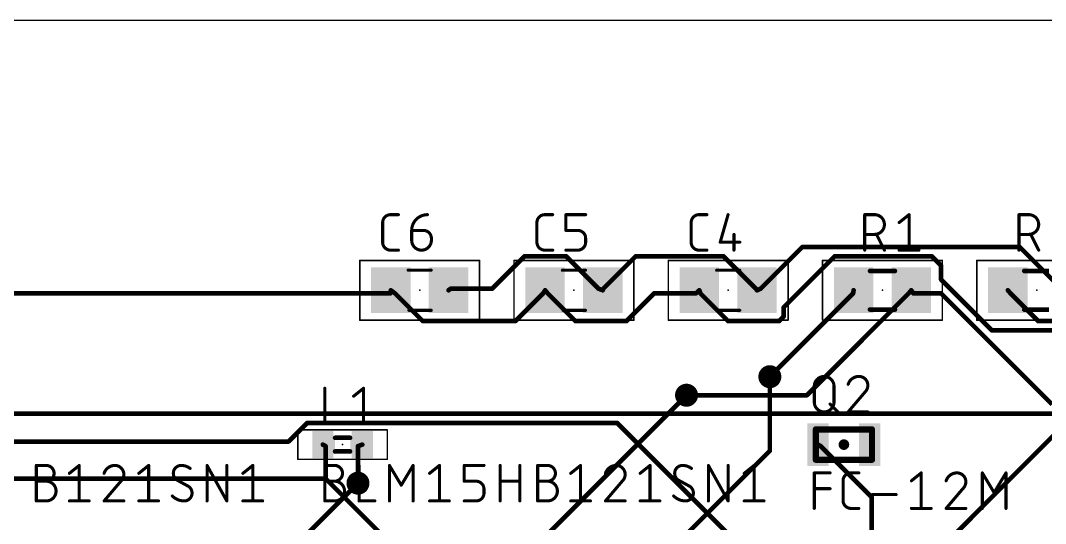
# Model space of a CAD drawing. Extents: x 0 to 100, y 0 to 80.
# Drawn here: x 33.84 to 67.6, y 63.44 to 80 of the extents above; entities that cross this region are included whole.
import ezdxf

# ---------------------------------------------------------------- set-up
doc = ezdxf.new("R2010")
doc.units = 0
for name, color, linetype in [('1', 22, 'CONTINUOUS'), ('16', 175, 'CONTINUOUS'), ('18', 82, 'CONTINUOUS'), ('20', 30, 'CONTINUOUS'), ('21', 253, 'CONTINUOUS'), ('23', 7, 'CONTINUOUS'), ('25', 253, 'CONTINUOUS'), ('27', 253, 'CONTINUOUS'), ('39', 22, 'CONTINUOUS'), ('51', 253, 'CONTINUOUS')]:
    doc.layers.add(name, color=color, linetype=linetype)

# ---------------------------------------------------------------- blocks, each defined once
blk = doc.blocks.new('RECT')
blk.add_solid([(-0.5, -0.5), (0.5, -0.5), (-0.5, 0.5), (0.5, 0.5)])
blk = doc.blocks.new('ROUNDV')
at = {"const_width": 0.5}
blk.add_lwpolyline([(0, -0.25, 1), (0, 0.25, 1), (0, -0.25)], format="xyb", dxfattribs=at)

msp = doc.modelspace()

# ---------------------------------------------------------------- linework, layer by layer
at = {"layer": '1', "const_width": 0.1524}
for points in [[(58.2168, 71.1708), (59.5884, 72.5424)], [(59.5884, 72.5424), (66.7512, 72.5424)], [(66.7512, 72.5424), (68.1228, 71.1708)], [(50.4444, 72.2376), (49.3776, 71.1708)], [(51.816, 72.2376), (50.4444, 72.2376)], [(52.8828, 71.1708), (51.816, 72.2376)], [(53.0352, 71.1708), (54.102, 72.2376)], [(54.102, 72.2376), (56.9976, 72.2376)], [(56.9976, 72.2376), (58.0644, 71.1708)], [(58.9788, 70.5612), (60.6552, 72.2376)], [(60.6552, 72.2376), (63.8556, 72.2376)], [(63.8556, 72.2376), (64.1604, 71.9328)], [(64.1604, 71.9328), (64.1604, 71.4756)], [(48.006, 71.1708), (47.94, 71.12)], [(49.3776, 71.1708), (48.006, 71.1708)], [(52.8828, 71.1708), (53.02, 71.12)], [(53.0352, 71.1708), (53.02, 71.12)], [(58.0644, 71.1708), (58.1, 71.12)], [(58.2168, 71.1708), (58.1, 71.12)], [(64.1604, 71.4756), (65.8368, 69.7992)], [(46.0248, 71.0184), (30.6324, 71.0184)], [(46.0248, 71.0184), (46.04, 71.12)], [(46.1772, 71.0184), (46.04, 71.12)], [(47.0916, 70.104), (46.1772, 71.0184)], [(51.054, 71.0184), (50.1396, 70.104)], [(51.054, 71.0184), (51.12, 71.12)], [(51.2064, 71.0184), (51.12, 71.12)], [(51.2064, 71.0184), (52.1208, 70.104)], [(53.7972, 70.104), (54.7116, 71.0184)], [(54.7116, 71.0184), (56.0832, 71.0184)], [(56.0832, 71.0184), (56.2, 71.12)], [(56.2356, 71.0184), (56.2, 71.12)], [(56.2356, 71.0184), (57.15, 70.104)], [(58.5216, 68.2752), (61.2648, 71.0184)], [(59.7408, 67.6656), (63.0936, 71.0184)], [(61.2648, 71.0184), (61.28, 71.12)], [(63.0936, 71.0184), (63.18, 71.12)], [(63.246, 71.0184), (63.18, 71.12)], [(64.1604, 71.0184), (63.246, 71.0184)], [(67.818, 67.3608), (64.1604, 71.0184)], [(66.4464, 71.0184), (66.36, 71.12)], [(66.4464, 71.0184), (67.3608, 70.104)], [(58.9788, 70.2564), (58.9788, 70.5612)], [(58.8264, 70.104), (58.9788, 70.2564)], [(50.1396, 70.104), (47.0916, 70.104)], [(52.1208, 70.104), (53.7972, 70.104)], [(57.15, 70.104), (58.8264, 70.104)], [(65.8368, 69.7992), (72.0852, 69.7992)], [(67.3608, 70.104), (69.0372, 70.104)], [(55.7784, 67.6656), (59.7408, 67.6656)], [(67.818, 67.056), (27.1272, 67.056)], [(43.2816, 66.7512), (42.672, 66.1416)], [(53.4924, 66.7512), (43.2816, 66.7512)], [(60.5028, 59.7408), (53.4924, 66.7512)], [(42.672, 66.1416), (28.6512, 66.1416)], [(43.8912, 65.9892), (43.8, 66.04)], [(43.8912, 64.9224), (43.8912, 65.9892)], [(44.958, 65.9892), (45.1, 66.04)], [(44.958, 64.77), (44.958, 65.9892)], [(60.198, 65.9892), (60.11, 66.04)], [(60.198, 65.9892), (61.8744, 64.3128)], [(43.8912, 64.9224), (31.242, 64.9224)], [(46.9392, 61.8744), (43.8912, 64.9224)], [(61.8744, 64.3128), (61.8744, 60.198)]]:
    msp.add_lwpolyline(points, dxfattribs=at)
at = {"layer": '1', "const_width": 0.0762}
for points in [[(59.5884, 72.5805, 1), (59.5884, 72.5043)], [(59.6153, 72.5155, 1), (59.5615, 72.5693)], [(66.7781, 72.5693, 1), (66.7243, 72.5155)], [(66.7512, 72.5043, 1), (66.7512, 72.5805)], [(50.4444, 72.2757, 1), (50.4444, 72.1995)], [(50.4713, 72.2107, 1), (50.4175, 72.2645)], [(51.8429, 72.2645, 1), (51.7891, 72.2107)], [(51.816, 72.1995, 1), (51.816, 72.2757)], [(54.102, 72.2757, 1), (54.102, 72.1995)], [(54.1289, 72.2107, 1), (54.0751, 72.2645)], [(57.0245, 72.2645, 1), (56.9707, 72.2107)], [(56.9976, 72.1995, 1), (56.9976, 72.2757)], [(60.6552, 72.2757, 1), (60.6552, 72.1995)], [(60.6821, 72.2107, 1), (60.6283, 72.2645)], [(63.8825, 72.2645, 1), (63.8287, 72.2107)], [(63.8556, 72.1995, 1), (63.8556, 72.2757)], [(64.1985, 71.9328, 1), (64.1223, 71.9328)], [(64.1335, 71.9059, 1), (64.1873, 71.9597)], [(48.006, 71.2089, 1), (48.006, 71.1327)], [(48.0292, 71.1406, 1), (47.9828, 71.201)], [(49.3507, 71.1977, 1), (49.4045, 71.1439)], [(49.3776, 71.1327, 1), (49.3776, 71.2089)], [(52.896, 71.2065, 1), (52.8696, 71.1351)], [(52.8559, 71.1439, 1), (52.9097, 71.1977)], [(53.0083, 71.1977, 1), (53.0621, 71.1439)], [(53.0717, 71.1599, 1), (52.9987, 71.1817)], [(58.0956, 71.1927, 1), (58.0332, 71.1489)], [(58.0375, 71.1439, 1), (58.0913, 71.1977)], [(58.1899, 71.1977, 1), (58.2437, 71.1439)], [(58.232, 71.1359, 1), (58.2016, 71.2057)], [(64.1223, 71.4756, 1), (64.1985, 71.4756)], [(64.1873, 71.5025, 1), (64.1335, 71.4487)], [(45.9871, 71.024, 1), (46.0625, 71.0128)], [(46.0627, 71.1506, 1), (46.0173, 71.0894)], [(46.0777, 71.1144, 1), (46.0023, 71.1256)], [(46.0248, 70.9803, 1), (46.0248, 71.0565)], [(46.2041, 71.0453, 1), (46.1503, 70.9915)], [(46.1545, 70.9878, 1), (46.1999, 71.049)], [(47.9168, 71.1502, 1), (47.9632, 71.0898)], [(51.022, 71.0392, 1), (51.086, 70.9976)], [(51.0809, 70.9915, 1), (51.0271, 71.0453)], [(51.149, 71.1447, 1), (51.091, 71.0953)], [(51.152, 71.0992, 1), (51.088, 71.1408)], [(51.2333, 71.0453, 1), (51.1795, 70.9915)], [(51.1774, 70.9937, 1), (51.2354, 71.0431)], [(52.9835, 71.1309, 1), (53.0565, 71.1091)], [(53.0068, 71.0843, 1), (53.0332, 71.1557)], [(54.7116, 71.0565, 1), (54.7116, 70.9803)], [(54.7385, 70.9915, 1), (54.6847, 71.0453)], [(56.0582, 71.0471, 1), (56.1082, 70.9897)], [(56.0832, 70.9803, 1), (56.0832, 71.0565)], [(56.236, 71.1326, 1), (56.164, 71.1074)], [(56.225, 71.0913, 1), (56.175, 71.1487)], [(56.2625, 71.0453, 1), (56.2087, 70.9915)], [(56.1996, 71.0058, 1), (56.2716, 71.031)], [(58.0848, 71.1549, 1), (58.1152, 71.0851)], [(58.0688, 71.0981, 1), (58.1312, 71.1419)], [(61.2271, 71.024, 1), (61.3025, 71.0128)], [(61.2917, 70.9915, 1), (61.2379, 71.0453)], [(61.3177, 71.1144, 1), (61.2423, 71.1256)], [(63.0646, 71.0431, 1), (63.1226, 70.9937)], [(63.1205, 70.9915, 1), (63.0667, 71.0453)], [(63.212, 71.1408, 1), (63.148, 71.0992)], [(63.209, 71.0953, 1), (63.151, 71.1447)], [(63.246, 71.0565, 1), (63.246, 70.9803)], [(63.214, 70.9976, 1), (63.278, 71.0392)], [(64.1873, 71.0453, 1), (64.1335, 70.9915)], [(64.1604, 70.9803, 1), (64.1604, 71.0565)], [(66.389, 71.1447, 1), (66.331, 71.0953)], [(66.4733, 71.0453, 1), (66.4195, 70.9915)], [(66.4174, 70.9937, 1), (66.4754, 71.0431)], [(59.0169, 70.5612, 1), (58.9407, 70.5612)], [(58.9519, 70.5881, 1), (59.0057, 70.5343)], [(58.9407, 70.2564, 1), (59.0169, 70.2564)], [(59.0057, 70.2295, 1), (58.9519, 70.2833)], [(47.0916, 70.1421, 1), (47.0916, 70.0659)], [(47.0647, 70.0771, 1), (47.1185, 70.1309)], [(50.1127, 70.1309, 1), (50.1665, 70.0771)], [(50.1396, 70.0659, 1), (50.1396, 70.1421)], [(52.1208, 70.1421, 1), (52.1208, 70.0659)], [(52.0939, 70.0771, 1), (52.1477, 70.1309)], [(53.7703, 70.1309, 1), (53.8241, 70.0771)], [(53.7972, 70.0659, 1), (53.7972, 70.1421)], [(57.15, 70.1421, 1), (57.15, 70.0659)], [(57.1231, 70.0771, 1), (57.1769, 70.1309)], [(58.7995, 70.1309, 1), (58.8533, 70.0771)], [(58.8264, 70.0659, 1), (58.8264, 70.1421)], [(65.8368, 69.8373, 1), (65.8368, 69.7611)], [(67.3608, 70.1421, 1), (67.3608, 70.0659)], [(67.3339, 70.0771, 1), (67.3877, 70.1309)], [(65.8099, 69.7723, 1), (65.8637, 69.8261)], [(58.4947, 68.3021, 1), (58.5485, 68.2483)], [(55.7784, 67.7037, 1), (55.7784, 67.6275)], [(59.7139, 67.6925, 1), (59.7677, 67.6387)], [(59.7408, 67.6275, 1), (59.7408, 67.7037)], [(43.2816, 66.7893, 1), (43.2816, 66.7131)], [(43.3085, 66.7243, 1), (43.2547, 66.7781)], [(53.5193, 66.7781, 1), (53.4655, 66.7243)], [(53.4924, 66.7131, 1), (53.4924, 66.7893)], [(42.6451, 66.1685, 1), (42.6989, 66.1147)], [(42.672, 66.1035, 1), (42.672, 66.1797)], [(43.8185, 66.0733, 1), (43.7815, 66.0067)], [(43.9293, 65.9892, 1), (43.8531, 65.9892)], [(43.8727, 65.9559, 1), (43.9097, 66.0225)], [(44.9961, 65.9892, 1), (44.9199, 65.9892)], [(44.9452, 66.0251, 1), (44.9708, 65.9533)], [(45.1128, 66.0041, 1), (45.0872, 66.0759)], [(60.129, 66.073, 1), (60.091, 66.007)], [(60.2249, 66.0161, 1), (60.1711, 65.9623)], [(60.179, 65.9562, 1), (60.217, 66.0222)], [(43.8531, 64.9224, 1), (43.9293, 64.9224)], [(43.9181, 64.9493, 1), (43.8643, 64.8955)], [(43.8912, 64.8843, 1), (43.8912, 64.9605)], [(44.9199, 64.77, 1), (44.9961, 64.77)], [(61.9125, 64.3128, 1), (61.8363, 64.3128)], [(61.8475, 64.2859, 1), (61.9013, 64.3397)]]:
    msp.add_lwpolyline(points, format="xyb", dxfattribs=at)
at = {"layer": '16', "const_width": 0.1524}
for points in [[(74.8284, 73.3044), (62.484, 60.96)], [(58.5216, 65.8368), (58.5216, 68.2752)], [(43.2816, 55.1688), (55.7784, 67.6656)], [(53.9496, 61.2648), (58.5216, 65.8368)], [(43.1292, 62.9412), (44.958, 64.77)]]:
    msp.add_lwpolyline(points, dxfattribs=at)
at = {"layer": '16', "const_width": 0.0762}
for points in [[(58.5597, 68.2752, 1), (58.4835, 68.2752)], [(55.8053, 67.6387, 1), (55.7515, 67.6925)], [(58.4835, 65.8368, 1), (58.5597, 65.8368)], [(58.5485, 65.8099, 1), (58.4947, 65.8637)], [(44.9849, 64.7431, 1), (44.9311, 64.7969)]]:
    msp.add_lwpolyline(points, format="xyb", dxfattribs=at)
at = {"layer": '20'}
msp.add_line((100, 80), (0, 80), dxfattribs=at)
at = {"layer": '21', "const_width": 0.175}
msp.add_lwpolyline([(60.96, 65.9525, 1), (60.96, 66.1275, 1), (60.96, 65.9525)], format="xyb", dxfattribs=at)
at = {"layer": '23'}
for p in [(46.99, 71.12), (52.07, 71.12), (57.15, 71.12), (62.23, 71.12), (67.31, 71.12), (44.45, 66.04), (60.96, 66.04)]:
    msp.add_point(p, dxfattribs=at)
at = {"layer": '25'}
for points, const_width in [([(46.0304, 73.6092, 0.4142), (45.7708, 73.3496)], 0.1016), ([(46.0304, 73.6346, 1), (46.0304, 73.5838)], 0.0508), ([(46.0304, 73.5838, 1), (46.0304, 73.6346)], 0.0508), ([(46.2901, 73.5838, 1), (46.2901, 73.6346)], 0.0508), ([(47.2459, 73.6092, 0.4142), (46.7266, 73.0899)], 0.1016), ([(47.2459, 73.5838, 1), (47.2459, 73.6346)], 0.0508), ([(51.1104, 73.6092, 0.4142), (50.8508, 73.3496)], 0.1016), ([(51.1104, 73.6346, 1), (51.1104, 73.5838)], 0.0508), ([(51.1104, 73.5838, 1), (51.1104, 73.6346)], 0.0508), ([(51.3701, 73.5838, 1), (51.3701, 73.6346)], 0.0508), ([(51.832, 73.6092, 1), (51.7812, 73.6092)], 0.0508), ([(51.8066, 73.6346, 1), (51.8066, 73.5838)], 0.0508), ([(52.4557, 73.5838, 1), (52.4557, 73.6346)], 0.0508), ([(56.1904, 73.6092, 0.4142), (55.9308, 73.3496)], 0.1016), ([(56.1904, 73.6346, 1), (56.1904, 73.5838)], 0.0508), ([(56.1904, 73.5838, 1), (56.1904, 73.6346)], 0.0508), ([(56.4501, 73.5838, 1), (56.4501, 73.6346)], 0.0508), ([(57.1707, 73.6022, 1), (57.1218, 73.6162)], 0.0508), ([(61.6712, 73.6092, 1), (61.6204, 73.6092)], 0.0508), ([(61.6458, 73.6346, 1), (61.6458, 73.5838)], 0.0508), ([(61.9704, 72.9601, 1), (61.9704, 73.6092)], 0.1016), ([(61.9704, 73.6346, 1), (61.9704, 73.5838)], 0.0508), ([(61.9704, 73.5838, 1), (61.9704, 73.6346)], 0.0508), ([(63.1314, 73.6092, 1), (63.0806, 73.6092)], 0.0508), ([(63.1219, 73.5894, 1), (63.0901, 73.629)], 0.0508), ([(66.7512, 73.6092, 1), (66.7004, 73.6092)], 0.0508), ([(66.7258, 73.6346, 1), (66.7258, 73.5838)], 0.0508), ([(67.0504, 72.9601, 1), (67.0504, 73.6092)], 0.1016), ([(67.0504, 73.6346, 1), (67.0504, 73.5838)], 0.0508), ([(67.0504, 73.5838, 1), (67.0504, 73.6346)], 0.0508), ([(45.7962, 73.3496, 1), (45.7454, 73.3496)], 0.0508), ([(45.7454, 73.3496, 1), (45.7962, 73.3496)], 0.0508), ([(50.8762, 73.3496, 1), (50.8254, 73.3496)], 0.0508), ([(50.8254, 73.3496, 1), (50.8762, 73.3496)], 0.0508), ([(55.9562, 73.3496, 1), (55.9054, 73.3496)], 0.0508), ([(55.9054, 73.3496, 1), (55.9562, 73.3496)], 0.0508), ([(62.7656, 73.3694, 1), (62.7973, 73.3297)], 0.0508), ([(46.7266, 73.1153, 1), (46.7266, 73.0645)], 0.0508), ([(46.752, 73.0899, 1), (46.7012, 73.0899)], 0.0508), ([(46.7012, 73.0899, 1), (46.752, 73.0899)], 0.0508), ([(47.3757, 72.8303, 0.4142), (47.1161, 73.0899)], 0.1016), ([(47.1161, 73.1153, 1), (47.1161, 73.0645)], 0.0508), ([(47.1161, 73.0645, 1), (47.1161, 73.1153)], 0.0508), ([(51.8066, 73.1153, 1), (51.8066, 73.0645)], 0.0508), ([(51.7812, 73.0899, 1), (51.832, 73.0899)], 0.0508), ([(52.4557, 72.8303, 0.4142), (52.1961, 73.0899)], 0.1016), ([(52.1961, 73.1153, 1), (52.1961, 73.0645)], 0.0508), ([(52.1961, 73.0645, 1), (52.1961, 73.1153)], 0.0508), ([(57.3664, 72.9601, 1), (57.3156, 72.9601)], 0.0508), ([(61.6458, 72.9855, 1), (61.6458, 72.9347)], 0.0508), ([(61.9704, 72.9855, 1), (61.9704, 72.9347)], 0.0508), ([(61.9704, 72.9347, 1), (61.9704, 72.9855)], 0.0508), ([(62.058, 72.9714, 1), (62.0125, 72.9487)], 0.0508), ([(66.7258, 72.9855, 1), (66.7258, 72.9347)], 0.0508), ([(67.0504, 72.9855, 1), (67.0504, 72.9347)], 0.0508), ([(67.0504, 72.9347, 1), (67.0504, 72.9855)], 0.0508), ([(67.138, 72.9714, 1), (67.0925, 72.9487)], 0.0508), ([(45.7708, 72.7004, 0.4142), (46.0304, 72.4408)], 0.1016), ([(45.7962, 72.7004, 1), (45.7454, 72.7004)], 0.0508), ([(45.7454, 72.7004, 1), (45.7962, 72.7004)], 0.0508), ([(46.7266, 72.7654, 1), (47.3757, 72.7654)], 0.1016), ([(46.752, 72.7654, 1), (46.7012, 72.7654)], 0.0508), ([(46.7012, 72.7654, 1), (46.752, 72.7654)], 0.0508), ([(47.4011, 72.8303, 1), (47.3503, 72.8303)], 0.0508), ([(47.3503, 72.8303, 1), (47.4011, 72.8303)], 0.0508), ([(47.4011, 72.7654, 1), (47.3503, 72.7654)], 0.0508), ([(47.3503, 72.7654, 1), (47.4011, 72.7654)], 0.0508), ([(50.8508, 72.7004, 0.4142), (51.1104, 72.4408)], 0.1016), ([(50.8762, 72.7004, 1), (50.8254, 72.7004)], 0.0508), ([(50.8254, 72.7004, 1), (50.8762, 72.7004)], 0.0508), ([(52.1961, 72.4408, 0.4142), (52.4557, 72.7004)], 0.1016), ([(52.4811, 72.8303, 1), (52.4303, 72.8303)], 0.0508), ([(52.4303, 72.8303, 1), (52.4811, 72.8303)], 0.0508), ([(52.4811, 72.7004, 1), (52.4303, 72.7004)], 0.0508), ([(52.4303, 72.7004, 1), (52.4811, 72.7004)], 0.0508), ([(55.9308, 72.7004, 0.4142), (56.1904, 72.4408)], 0.1016), ([(55.9562, 72.7004, 1), (55.9054, 72.7004)], 0.0508), ([(55.9054, 72.7004, 1), (55.9562, 72.7004)], 0.0508), ([(56.8866, 72.7258, 1), (56.8866, 72.675)], 0.0508), ([(56.8622, 72.7074, 1), (56.911, 72.6935)], 0.0508), ([(57.5357, 72.675, 1), (57.5357, 72.7258)], 0.0508), ([(46.0304, 72.4662, 1), (46.0304, 72.4154)], 0.0508), ([(46.0304, 72.4154, 1), (46.0304, 72.4662)], 0.0508), ([(46.2901, 72.4154, 1), (46.2901, 72.4662)], 0.0508), ([(51.1104, 72.4662, 1), (51.1104, 72.4154)], 0.0508), ([(51.1104, 72.4154, 1), (51.1104, 72.4662)], 0.0508), ([(51.3701, 72.4154, 1), (51.3701, 72.4662)], 0.0508), ([(51.8066, 72.4662, 1), (51.8066, 72.4154)], 0.0508), ([(52.1961, 72.4662, 1), (52.1961, 72.4154)], 0.0508), ([(52.1961, 72.4154, 1), (52.1961, 72.4662)], 0.0508), ([(56.1904, 72.4662, 1), (56.1904, 72.4154)], 0.0508), ([(56.1904, 72.4154, 1), (56.1904, 72.4662)], 0.0508), ([(56.4501, 72.4154, 1), (56.4501, 72.4662)], 0.0508), ([(57.3156, 72.4408, 1), (57.3664, 72.4408)], 0.0508), ([(61.6204, 72.4408, 1), (61.6712, 72.4408)], 0.0508), ([(62.2722, 72.4294, 1), (62.3176, 72.4522)], 0.0508), ([(62.7814, 72.4662, 1), (62.7814, 72.4154)], 0.0508), ([(63.0806, 72.4408, 1), (63.1314, 72.4408)], 0.0508), ([(63.4305, 72.4154, 1), (63.4305, 72.4662)], 0.0508), ([(66.7004, 72.4408, 1), (66.7512, 72.4408)], 0.0508), ([(67.3522, 72.4294, 1), (67.3976, 72.4522)], 0.0508), ([(60.6349, 67.9596, 1), (59.9858, 67.9596)], 0.1016), ([(61.4572, 68.2842, 0.3252), (61.1002, 68.0246)], 0.1016), ([(61.7493, 67.9921, 0.4142), (61.4572, 68.2842)], 0.1016), ([(61.4572, 68.3096, 1), (61.4572, 68.2588)], 0.0508), ([(61.4572, 68.2588, 1), (61.4572, 68.3096)], 0.0508), ([(43.8912, 67.8942, 1), (43.8404, 67.8942)], 0.0508), ([(45.166, 67.8942, 1), (45.1152, 67.8942)], 0.0508), ([(45.1565, 67.8744, 1), (45.1247, 67.914)], 0.0508), ([(60.0112, 67.9596, 1), (59.9604, 67.9596)], 0.0508), ([(59.9604, 67.9596, 1), (60.0112, 67.9596)], 0.0508), ([(60.6603, 67.9596, 1), (60.6095, 67.9596)], 0.0508), ([(60.6095, 67.9596, 1), (60.6603, 67.9596)], 0.0508), ([(61.076, 68.0324, 1), (61.1243, 68.0167)], 0.0508), ([(61.6519, 67.7649, 0.2053), (61.7493, 67.9921)], 0.1016), ([(61.7747, 67.9921, 1), (61.7239, 67.9921)], 0.0508), ([(61.7239, 67.9921, 1), (61.7747, 67.9921)], 0.0508), ([(44.8002, 67.6544, 1), (44.8319, 67.6147)], 0.0508), ([(61.6344, 67.7833, 1), (61.6694, 67.7465)], 0.0508), ([(61.6713, 67.7485, 1), (61.6326, 67.7814)], 0.0508), ([(59.9858, 67.4404, 1), (60.6349, 67.4404)], 0.1016), ([(60.0112, 67.4404, 1), (59.9604, 67.4404)], 0.0508), ([(59.9604, 67.4404, 1), (60.0112, 67.4404)], 0.0508), ([(60.523, 67.3934, 1), (60.4871, 67.3575)], 0.0508), ([(60.6603, 67.4404, 1), (60.6095, 67.4404)], 0.0508), ([(60.6095, 67.4404, 1), (60.6603, 67.4404)], 0.0508), ([(60.7468, 67.0978, 1), (60.7827, 67.1338)], 0.0508), ([(61.0808, 67.1323, 1), (61.1195, 67.0993)], 0.0508), ([(61.1002, 67.1412, 1), (61.1002, 67.0904)], 0.0508), ([(61.7493, 67.0904, 1), (61.7493, 67.1412)], 0.0508), ([(43.8658, 66.7512, 1), (43.8658, 66.7004)], 0.0508), ([(43.8404, 66.7258, 1), (43.8912, 66.7258)], 0.0508), ([(44.3851, 66.7004, 1), (44.3851, 66.7512)], 0.0508), ([(44.816, 66.7512, 1), (44.816, 66.7004)], 0.0508), ([(45.1152, 66.7258, 1), (45.166, 66.7258)], 0.0508), ([(45.4652, 66.7004, 1), (45.4652, 66.7512)], 0.0508)]:
    msp.add_lwpolyline(points, format="xyb", dxfattribs=dict(at, const_width=const_width))
at = {"layer": '25', "const_width": 0.1016}
for points in [[(46.0304, 73.6092), (46.2901, 73.6092)], [(51.1104, 73.6092), (51.3701, 73.6092)], [(51.8066, 73.0899), (51.8066, 73.6092)], [(51.8066, 73.6092), (52.4557, 73.6092)], [(56.1904, 73.6092), (56.4501, 73.6092)], [(57.1463, 73.6092), (56.8866, 72.7004)], [(61.6458, 72.4408), (61.6458, 73.6092)], [(61.6458, 73.6092), (61.9704, 73.6092)], [(62.7814, 73.3496), (63.106, 73.6092)], [(63.106, 73.6092), (63.106, 72.4408)], [(66.7258, 72.4408), (66.7258, 73.6092)], [(66.7258, 73.6092), (67.0504, 73.6092)], [(45.7708, 72.7004), (45.7708, 73.3496)], [(50.8508, 72.7004), (50.8508, 73.3496)], [(55.9308, 72.7004), (55.9308, 73.3496)], [(46.7266, 73.0899), (47.1161, 73.0899)], [(46.7266, 72.7654), (46.7266, 73.0899)], [(52.1961, 73.0899), (51.8066, 73.0899)], [(57.341, 72.9601), (57.341, 72.4408)], [(61.9704, 72.9601), (61.6458, 72.9601)], [(62.2949, 72.4408), (62.0353, 72.9601)], [(67.0504, 72.9601), (66.7258, 72.9601)], [(67.3749, 72.4408), (67.1153, 72.9601)], [(47.3757, 72.8303), (47.3757, 72.7654)], [(52.4557, 72.7004), (52.4557, 72.8303)], [(56.8866, 72.7004), (57.5357, 72.7004)], [(46.2901, 72.4408), (46.0304, 72.4408)], [(51.3701, 72.4408), (51.1104, 72.4408)], [(51.8066, 72.4408), (52.1961, 72.4408)], [(56.4501, 72.4408), (56.1904, 72.4408)], [(62.7814, 72.4408), (63.4305, 72.4408)], [(43.8658, 67.8942), (43.8658, 66.7258)], [(44.816, 67.6346), (45.1406, 67.8942)], [(45.1406, 67.8942), (45.1406, 66.7258)], [(59.9858, 67.4404), (59.9858, 67.9596)], [(60.6349, 67.9596), (60.6349, 67.4404)], [(61.6519, 67.7649), (61.1002, 67.1158)], [(60.5051, 67.3754), (60.7647, 67.1158)], [(61.1002, 67.1158), (61.7493, 67.1158)], [(43.8658, 66.7258), (44.3851, 66.7258)], [(44.816, 66.7258), (45.4652, 66.7258)]]:
    msp.add_lwpolyline(points, dxfattribs=at)
at = {"layer": '27', "const_width": 0.1016}
for points in [[(34.3662, 64.1858), (34.3662, 65.3542)], [(34.3662, 65.3542), (34.6907, 65.3542)], [(35.4541, 65.0946), (35.7787, 65.3542)], [(35.7787, 65.3542), (35.7787, 64.1858)], [(37.7401, 65.0946), (38.0647, 65.3542)], [(38.0647, 65.3542), (38.0647, 64.1858)], [(39.988, 64.1858), (39.988, 65.3542)], [(39.988, 65.3542), (40.6371, 64.1858)], [(40.6371, 64.1858), (40.6371, 65.3542)], [(41.1691, 65.0946), (41.4937, 65.3542)], [(41.4937, 65.3542), (41.4937, 64.1858)], [(43.8658, 64.1858), (43.8658, 65.3542)], [(43.8658, 65.3542), (44.1904, 65.3542)], [(44.9941, 65.3542), (44.9941, 64.1858)], [(45.9938, 64.1858), (45.9938, 65.3542)], [(45.9938, 65.3542), (46.3832, 64.7051)], [(46.3832, 64.7051), (46.7727, 65.3542)], [(46.7727, 65.3542), (46.7727, 64.1858)], [(47.316, 65.0946), (47.6405, 65.3542)], [(47.6405, 65.3542), (47.6405, 64.1858)], [(48.459, 64.8349), (48.459, 65.3542)], [(48.459, 65.3542), (49.1081, 65.3542)], [(49.6401, 64.1858), (49.6401, 65.3542)], [(50.2892, 65.3542), (50.2892, 64.1858)], [(50.8762, 64.1858), (50.8762, 65.3542)], [(50.8762, 65.3542), (51.2007, 65.3542)], [(51.9642, 65.0946), (52.2887, 65.3542)], [(52.2887, 65.3542), (52.2887, 64.1858)], [(54.2501, 65.0946), (54.5747, 65.3542)], [(54.5747, 65.3542), (54.5747, 64.1858)], [(56.498, 64.1858), (56.498, 65.3542)], [(56.498, 65.3542), (57.1471, 64.1858)], [(57.1471, 64.1858), (57.1471, 65.3542)], [(57.6791, 65.0946), (58.0037, 65.3542)], [(58.0037, 65.3542), (58.0037, 64.1858)], [(59.9858, 63.9408), (59.9858, 65.1092)], [(59.9858, 65.1092), (60.5051, 65.1092)], [(61.1924, 65.1092), (61.452, 65.1092)], [(63.1839, 64.8496), (63.5085, 65.1092)], [(63.5085, 65.1092), (63.5085, 63.9408)], [(65.5193, 63.9408), (65.5193, 65.1092)], [(65.5193, 65.1092), (65.9088, 64.4601)], [(65.9088, 64.4601), (66.2983, 65.1092)], [(66.2983, 65.1092), (66.2983, 63.9408)], [(34.3662, 64.8349), (34.6907, 64.8349)], [(37.1489, 64.8349), (36.5971, 64.1858)], [(39.3643, 64.6726), (39.0073, 64.8674)], [(43.8658, 64.8349), (44.1904, 64.8349)], [(48.8484, 64.8349), (48.459, 64.8349)], [(49.6401, 64.8349), (50.2892, 64.8349)], [(50.8762, 64.8349), (51.2007, 64.8349)], [(53.6589, 64.8349), (53.1071, 64.1858)], [(55.8743, 64.6726), (55.5173, 64.8674)], [(60.9327, 64.2004), (60.9327, 64.8496)], [(49.1081, 64.4454), (49.1081, 64.5753)], [(59.9858, 64.5899), (60.5051, 64.5899)], [(64.8787, 64.5899), (64.3269, 63.9408)], [(34.6907, 64.1858), (34.3662, 64.1858)], [(35.4541, 64.1858), (36.1033, 64.1858)], [(36.5971, 64.1858), (37.2463, 64.1858)], [(37.7401, 64.1858), (38.3893, 64.1858)], [(41.1691, 64.1858), (41.8182, 64.1858)], [(44.1904, 64.1858), (43.8658, 64.1858)], [(44.9941, 64.1858), (45.5134, 64.1858)], [(47.316, 64.1858), (47.9651, 64.1858)], [(48.459, 64.1858), (48.8484, 64.1858)], [(51.2007, 64.1858), (50.8762, 64.1858)], [(51.9642, 64.1858), (52.6133, 64.1858)], [(53.1071, 64.1858), (53.7563, 64.1858)], [(54.2501, 64.1858), (54.8993, 64.1858)], [(57.6791, 64.1858), (58.3282, 64.1858)], [(61.8998, 64.3952), (62.6788, 64.3952)], [(61.452, 63.9408), (61.1924, 63.9408)], [(63.1839, 63.9408), (63.8331, 63.9408)], [(64.3269, 63.9408), (64.976, 63.9408)]]:
    msp.add_lwpolyline(points, dxfattribs=at)
at = {"layer": '27'}
for points, const_width in [([(34.3916, 65.3542, 1), (34.3408, 65.3542)], 0.0508), ([(34.3662, 65.3796, 1), (34.3662, 65.3288)], 0.0508), ([(34.6907, 64.8349, 1), (34.6907, 65.3542)], 0.1016), ([(34.6907, 65.3796, 1), (34.6907, 65.3288)], 0.0508), ([(34.6907, 65.3288, 1), (34.6907, 65.3796)], 0.0508), ([(35.8041, 65.3542, 1), (35.7533, 65.3542)], 0.0508), ([(35.7946, 65.3344, 1), (35.7628, 65.374)], 0.0508), ([(36.9542, 65.3542, 0.3252), (36.5971, 65.0946)], 0.1016), ([(37.2463, 65.0621, 0.4142), (36.9542, 65.3542)], 0.1016), ([(36.9542, 65.3796, 1), (36.9542, 65.3288)], 0.0508), ([(36.9542, 65.3288, 1), (36.9542, 65.3796)], 0.0508), ([(38.0901, 65.3542, 1), (38.0393, 65.3542)], 0.0508), ([(38.0806, 65.3344, 1), (38.0488, 65.374)], 0.0508), ([(39.1371, 65.3542, 0.4142), (38.8775, 65.0946)], 0.1016), ([(39.4292, 65.2568, 0.1623), (39.1371, 65.3542)], 0.1016), ([(39.1371, 65.3796, 1), (39.1371, 65.3288)], 0.0508), ([(39.1371, 65.3288, 1), (39.1371, 65.3796)], 0.0508), ([(39.414, 65.2365, 1), (39.4445, 65.2772)], 0.0508), ([(40.0134, 65.3542, 1), (39.9626, 65.3542)], 0.0508), ([(40.0102, 65.3665, 1), (39.9658, 65.3419)], 0.0508), ([(40.6625, 65.3542, 1), (40.6117, 65.3542)], 0.0508), ([(41.5191, 65.3542, 1), (41.4683, 65.3542)], 0.0508), ([(41.5096, 65.3344, 1), (41.4778, 65.374)], 0.0508), ([(43.8912, 65.3542, 1), (43.8404, 65.3542)], 0.0508), ([(43.8658, 65.3796, 1), (43.8658, 65.3288)], 0.0508), ([(44.1904, 64.8349, 1), (44.1904, 65.3542)], 0.1016), ([(44.1904, 65.3796, 1), (44.1904, 65.3288)], 0.0508), ([(44.1904, 65.3288, 1), (44.1904, 65.3796)], 0.0508), ([(45.0195, 65.3542, 1), (44.9687, 65.3542)], 0.0508), ([(46.0192, 65.3542, 1), (45.9684, 65.3542)], 0.0508), ([(46.0155, 65.3673, 1), (45.972, 65.3411)], 0.0508), ([(46.7981, 65.3542, 1), (46.7473, 65.3542)], 0.0508), ([(46.7945, 65.3411, 1), (46.7509, 65.3673)], 0.0508), ([(47.6659, 65.3542, 1), (47.6151, 65.3542)], 0.0508), ([(47.6564, 65.3344, 1), (47.6246, 65.374)], 0.0508), ([(48.4844, 65.3542, 1), (48.4336, 65.3542)], 0.0508), ([(48.459, 65.3796, 1), (48.459, 65.3288)], 0.0508), ([(49.1081, 65.3288, 1), (49.1081, 65.3796)], 0.0508), ([(49.6655, 65.3542, 1), (49.6147, 65.3542)], 0.0508), ([(50.3146, 65.3542, 1), (50.2638, 65.3542)], 0.0508), ([(50.9016, 65.3542, 1), (50.8508, 65.3542)], 0.0508), ([(50.8762, 65.3796, 1), (50.8762, 65.3288)], 0.0508), ([(51.2007, 64.8349, 1), (51.2007, 65.3542)], 0.1016), ([(51.2007, 65.3796, 1), (51.2007, 65.3288)], 0.0508), ([(51.2007, 65.3288, 1), (51.2007, 65.3796)], 0.0508), ([(52.3141, 65.3542, 1), (52.2633, 65.3542)], 0.0508), ([(52.3046, 65.3344, 1), (52.2728, 65.374)], 0.0508), ([(53.4642, 65.3542, 0.3252), (53.1071, 65.0946)], 0.1016), ([(53.7563, 65.0621, 0.4142), (53.4642, 65.3542)], 0.1016), ([(53.4642, 65.3796, 1), (53.4642, 65.3288)], 0.0508), ([(53.4642, 65.3288, 1), (53.4642, 65.3796)], 0.0508), ([(54.6001, 65.3542, 1), (54.5493, 65.3542)], 0.0508), ([(54.5906, 65.3344, 1), (54.5588, 65.374)], 0.0508), ([(55.6471, 65.3542, 0.4142), (55.3875, 65.0946)], 0.1016), ([(55.9392, 65.2568, 0.1623), (55.6471, 65.3542)], 0.1016), ([(55.6471, 65.3796, 1), (55.6471, 65.3288)], 0.0508), ([(55.6471, 65.3288, 1), (55.6471, 65.3796)], 0.0508), ([(55.924, 65.2365, 1), (55.9545, 65.2772)], 0.0508), ([(56.5234, 65.3542, 1), (56.4726, 65.3542)], 0.0508), ([(56.5202, 65.3665, 1), (56.4758, 65.3419)], 0.0508), ([(57.1725, 65.3542, 1), (57.1217, 65.3542)], 0.0508), ([(58.0291, 65.3542, 1), (57.9783, 65.3542)], 0.0508), ([(58.0196, 65.3344, 1), (57.9878, 65.374)], 0.0508), ([(60.0112, 65.1092, 1), (59.9604, 65.1092)], 0.0508), ([(59.9858, 65.1346, 1), (59.9858, 65.0838)], 0.0508), ([(60.5051, 65.0838, 1), (60.5051, 65.1346)], 0.0508), ([(61.1924, 65.1092, 0.4142), (60.9327, 64.8496)], 0.1016), ([(61.1924, 65.1346, 1), (61.1924, 65.0838)], 0.0508), ([(61.1924, 65.0838, 1), (61.1924, 65.1346)], 0.0508), ([(61.452, 65.0838, 1), (61.452, 65.1346)], 0.0508), ([(63.5339, 65.1092, 1), (63.4831, 65.1092)], 0.0508), ([(63.5244, 65.0894, 1), (63.4926, 65.129)], 0.0508), ([(64.6839, 65.1092, 0.3252), (64.3269, 64.8496)], 0.1016), ([(64.976, 64.8171, 0.4142), (64.6839, 65.1092)], 0.1016), ([(64.6839, 65.1346, 1), (64.6839, 65.0838)], 0.0508), ([(64.6839, 65.0838, 1), (64.6839, 65.1346)], 0.0508), ([(65.5447, 65.1092, 1), (65.4939, 65.1092)], 0.0508), ([(65.5411, 65.1223, 1), (65.4975, 65.0961)], 0.0508), ([(66.3237, 65.1092, 1), (66.2729, 65.1092)], 0.0508), ([(66.32, 65.0961, 1), (66.2765, 65.1223)], 0.0508), ([(34.3662, 64.8603, 1), (34.3662, 64.8095)], 0.0508), ([(34.6907, 64.1858, 1), (34.6907, 64.8349)], 0.1016), ([(34.6907, 64.8603, 1), (34.6907, 64.8095)], 0.0508), ([(34.6907, 64.8603, 1), (34.6907, 64.8095)], 0.0508), ([(34.6907, 64.8095, 1), (34.6907, 64.8603)], 0.0508), ([(35.4383, 65.1144, 1), (35.47, 65.0747)], 0.0508), ([(36.573, 65.1024, 1), (36.6213, 65.0867)], 0.0508), ([(37.1489, 64.8349, 0.2053), (37.2463, 65.0621)], 0.1016), ([(37.1314, 64.8533, 1), (37.1664, 64.8165)], 0.0508), ([(37.1682, 64.8185, 1), (37.1295, 64.8514)], 0.0508), ([(37.2717, 65.0621, 1), (37.2209, 65.0621)], 0.0508), ([(37.2209, 65.0621, 1), (37.2717, 65.0621)], 0.0508), ([(37.7243, 65.1144, 1), (37.756, 65.0747)], 0.0508), ([(38.8775, 65.0946, 0.2656), (39.0073, 64.8674)], 0.1016), ([(38.9029, 65.0946, 1), (38.8521, 65.0946)], 0.0508), ([(38.8521, 65.0946, 1), (38.9029, 65.0946)], 0.0508), ([(39.0195, 64.8897, 1), (38.9952, 64.8451)], 0.0508), ([(38.9944, 64.8455, 1), (39.0202, 64.8892)], 0.0508), ([(41.1533, 65.1144, 1), (41.185, 65.0747)], 0.0508), ([(43.8658, 64.8603, 1), (43.8658, 64.8095)], 0.0508), ([(44.1904, 64.1858, 1), (44.1904, 64.8349)], 0.1016), ([(44.1904, 64.8603, 1), (44.1904, 64.8095)], 0.0508), ([(44.1904, 64.8603, 1), (44.1904, 64.8095)], 0.0508), ([(44.1904, 64.8095, 1), (44.1904, 64.8603)], 0.0508), ([(47.3001, 65.1144, 1), (47.3318, 65.0747)], 0.0508), ([(48.459, 64.8603, 1), (48.459, 64.8095)], 0.0508), ([(48.4336, 64.8349, 1), (48.4844, 64.8349)], 0.0508), ([(49.1081, 64.5753, 0.4142), (48.8484, 64.8349)], 0.1016), ([(48.8484, 64.8603, 1), (48.8484, 64.8095)], 0.0508), ([(48.8484, 64.8095, 1), (48.8484, 64.8603)], 0.0508), ([(49.6401, 64.8603, 1), (49.6401, 64.8095)], 0.0508), ([(50.2892, 64.8095, 1), (50.2892, 64.8603)], 0.0508), ([(50.8762, 64.8603, 1), (50.8762, 64.8095)], 0.0508), ([(51.2007, 64.1858, 1), (51.2007, 64.8349)], 0.1016), ([(51.2007, 64.8603, 1), (51.2007, 64.8095)], 0.0508), ([(51.2007, 64.8603, 1), (51.2007, 64.8095)], 0.0508), ([(51.2007, 64.8095, 1), (51.2007, 64.8603)], 0.0508), ([(51.9483, 65.1144, 1), (51.98, 65.0747)], 0.0508), ([(53.083, 65.1024, 1), (53.1313, 65.0867)], 0.0508), ([(53.6589, 64.8349, 0.2053), (53.7563, 65.0621)], 0.1016), ([(53.6414, 64.8533, 1), (53.6764, 64.8165)], 0.0508), ([(53.6782, 64.8185, 1), (53.6395, 64.8514)], 0.0508), ([(53.7817, 65.0621, 1), (53.7309, 65.0621)], 0.0508), ([(53.7309, 65.0621, 1), (53.7817, 65.0621)], 0.0508), ([(54.2343, 65.1144, 1), (54.266, 65.0747)], 0.0508), ([(55.3875, 65.0946, 0.2656), (55.5173, 64.8674)], 0.1016), ([(55.4129, 65.0946, 1), (55.3621, 65.0946)], 0.0508), ([(55.3621, 65.0946, 1), (55.4129, 65.0946)], 0.0508), ([(55.5295, 64.8897, 1), (55.5052, 64.8451)], 0.0508), ([(55.5044, 64.8455, 1), (55.5302, 64.8892)], 0.0508), ([(57.6633, 65.1144, 1), (57.695, 65.0747)], 0.0508), ([(60.9581, 64.8496, 1), (60.9073, 64.8496)], 0.0508), ([(60.9073, 64.8496, 1), (60.9581, 64.8496)], 0.0508), ([(63.1681, 64.8694, 1), (63.1998, 64.8297)], 0.0508), ([(64.3028, 64.8574, 1), (64.3511, 64.8417)], 0.0508), ([(64.8787, 64.5899, 0.2053), (64.976, 64.8171)], 0.1016), ([(65.0014, 64.8171, 1), (64.9506, 64.8171)], 0.0508), ([(64.9506, 64.8171, 1), (65.0014, 64.8171)], 0.0508), ([(39.2345, 64.1858, 0.4142), (39.4942, 64.4454)], 0.1016), ([(39.4942, 64.4454, 0.2656), (39.3643, 64.6726)], 0.1016), ([(39.3772, 64.6945, 1), (39.3514, 64.6507)], 0.0508), ([(39.3522, 64.6503, 1), (39.3765, 64.6949)], 0.0508), ([(39.5196, 64.4454, 1), (39.4688, 64.4454)], 0.0508), ([(46.3614, 64.7182, 1), (46.405, 64.692)], 0.0508), ([(46.3614, 64.692, 1), (46.405, 64.7182)], 0.0508), ([(48.8484, 64.1858, 0.4142), (49.1081, 64.4454)], 0.1016), ([(49.1335, 64.5753, 1), (49.0827, 64.5753)], 0.0508), ([(49.0827, 64.5753, 1), (49.1335, 64.5753)], 0.0508), ([(49.1335, 64.4454, 1), (49.0827, 64.4454)], 0.0508), ([(55.7445, 64.1858, 0.4142), (56.0042, 64.4454)], 0.1016), ([(56.0042, 64.4454, 0.2656), (55.8743, 64.6726)], 0.1016), ([(55.8872, 64.6945, 1), (55.8614, 64.6507)], 0.0508), ([(55.8622, 64.6503, 1), (55.8865, 64.6949)], 0.0508), ([(56.0296, 64.4454, 1), (55.9788, 64.4454)], 0.0508), ([(59.9858, 64.6153, 1), (59.9858, 64.5645)], 0.0508), ([(60.5051, 64.5645, 1), (60.5051, 64.6153)], 0.0508), ([(64.8612, 64.6083, 1), (64.8962, 64.5715)], 0.0508), ([(64.898, 64.5735, 1), (64.8593, 64.6064)], 0.0508), ([(65.887, 64.4732, 1), (65.9306, 64.447)], 0.0508), ([(65.887, 64.447, 1), (65.9306, 64.4732)], 0.0508), ([(34.3662, 64.2112, 1), (34.3662, 64.1604)], 0.0508), ([(34.3408, 64.1858, 1), (34.3916, 64.1858)], 0.0508), ([(34.6907, 64.2112, 1), (34.6907, 64.1604)], 0.0508), ([(34.6907, 64.1604, 1), (34.6907, 64.2112)], 0.0508), ([(35.4541, 64.2112, 1), (35.4541, 64.1604)], 0.0508), ([(35.7533, 64.1858, 1), (35.8041, 64.1858)], 0.0508), ([(36.1033, 64.1604, 1), (36.1033, 64.2112)], 0.0508), ([(36.5971, 64.2112, 1), (36.5971, 64.1604)], 0.0508), ([(36.5778, 64.2023, 1), (36.6165, 64.1693)], 0.0508), ([(37.2463, 64.1604, 1), (37.2463, 64.2112)], 0.0508), ([(37.7401, 64.2112, 1), (37.7401, 64.1604)], 0.0508), ([(38.0393, 64.1858, 1), (38.0901, 64.1858)], 0.0508), ([(38.3893, 64.1604, 1), (38.3893, 64.2112)], 0.0508), ([(38.845, 64.3481, 0.2), (39.2345, 64.1858)], 0.1016), ([(38.8631, 64.366, 1), (38.827, 64.3302)], 0.0508), ([(39.2345, 64.2112, 1), (39.2345, 64.1604)], 0.0508), ([(39.2345, 64.1604, 1), (39.2345, 64.2112)], 0.0508), ([(39.4688, 64.4454, 1), (39.5195, 64.4454)], 0.0508), ([(39.9626, 64.1858, 1), (40.0134, 64.1858)], 0.0508), ([(40.6117, 64.1858, 1), (40.6625, 64.1858)], 0.0508), ([(40.6149, 64.1735, 1), (40.6594, 64.1981)], 0.0508), ([(41.1691, 64.2112, 1), (41.1691, 64.1604)], 0.0508), ([(41.4683, 64.1858, 1), (41.5191, 64.1858)], 0.0508), ([(41.8182, 64.1604, 1), (41.8182, 64.2112)], 0.0508), ([(43.8658, 64.2112, 1), (43.8658, 64.1604)], 0.0508), ([(43.8404, 64.1858, 1), (43.8912, 64.1858)], 0.0508), ([(44.1904, 64.2112, 1), (44.1904, 64.1604)], 0.0508), ([(44.1904, 64.1604, 1), (44.1904, 64.2112)], 0.0508), ([(44.9941, 64.2112, 1), (44.9941, 64.1604)], 0.0508), ([(44.9687, 64.1858, 1), (45.0195, 64.1858)], 0.0508), ([(45.5134, 64.1604, 1), (45.5134, 64.2112)], 0.0508), ([(45.9684, 64.1858, 1), (46.0192, 64.1858)], 0.0508), ([(46.7473, 64.1858, 1), (46.7981, 64.1858)], 0.0508), ([(47.316, 64.2112, 1), (47.316, 64.1604)], 0.0508), ([(47.6151, 64.1858, 1), (47.6659, 64.1858)], 0.0508), ([(47.9651, 64.1604, 1), (47.9651, 64.2112)], 0.0508), ([(48.459, 64.2112, 1), (48.459, 64.1604)], 0.0508), ([(48.8484, 64.2112, 1), (48.8484, 64.1604)], 0.0508), ([(48.8484, 64.1604, 1), (48.8484, 64.2112)], 0.0508), ([(49.0827, 64.4454, 1), (49.1335, 64.4454)], 0.0508), ([(49.6147, 64.1858, 1), (49.6655, 64.1858)], 0.0508), ([(50.2638, 64.1858, 1), (50.3146, 64.1858)], 0.0508), ([(50.8762, 64.2112, 1), (50.8762, 64.1604)], 0.0508), ([(50.8508, 64.1858, 1), (50.9016, 64.1858)], 0.0508), ([(51.2007, 64.2112, 1), (51.2007, 64.1604)], 0.0508), ([(51.2007, 64.1604, 1), (51.2007, 64.2112)], 0.0508), ([(51.9642, 64.2112, 1), (51.9642, 64.1604)], 0.0508), ([(52.2633, 64.1858, 1), (52.3141, 64.1858)], 0.0508), ([(52.6133, 64.1604, 1), (52.6133, 64.2112)], 0.0508), ([(53.1071, 64.2112, 1), (53.1071, 64.1604)], 0.0508), ([(53.0878, 64.2023, 1), (53.1265, 64.1693)], 0.0508), ([(53.7563, 64.1604, 1), (53.7563, 64.2112)], 0.0508), ([(54.2501, 64.2112, 1), (54.2501, 64.1604)], 0.0508), ([(54.5493, 64.1858, 1), (54.6001, 64.1858)], 0.0508), ([(54.8993, 64.1604, 1), (54.8993, 64.2112)], 0.0508), ([(55.355, 64.3481, 0.2), (55.7445, 64.1858)], 0.1016), ([(55.3731, 64.366, 1), (55.337, 64.3302)], 0.0508), ([(55.7445, 64.2112, 1), (55.7445, 64.1604)], 0.0508), ([(55.7445, 64.1604, 1), (55.7445, 64.2112)], 0.0508), ([(55.9788, 64.4454, 1), (56.0295, 64.4454)], 0.0508), ([(56.4726, 64.1858, 1), (56.5234, 64.1858)], 0.0508), ([(57.1217, 64.1858, 1), (57.1725, 64.1858)], 0.0508), ([(57.1249, 64.1735, 1), (57.1694, 64.1981)], 0.0508), ([(57.6791, 64.2112, 1), (57.6791, 64.1604)], 0.0508), ([(57.9783, 64.1858, 1), (58.0291, 64.1858)], 0.0508), ([(58.3282, 64.1604, 1), (58.3282, 64.2112)], 0.0508), ([(60.9327, 64.2004, 0.4142), (61.1924, 63.9408)], 0.1016), ([(60.9581, 64.2004, 1), (60.9073, 64.2004)], 0.0508), ([(60.9073, 64.2004, 1), (60.9581, 64.2004)], 0.0508), ([(61.8998, 64.4206, 1), (61.8998, 64.3698)], 0.0508), ([(62.6788, 64.3698, 1), (62.6788, 64.4206)], 0.0508), ([(59.9604, 63.9408, 1), (60.0112, 63.9408)], 0.0508), ([(61.1924, 63.9662, 1), (61.1924, 63.9154)], 0.0508), ([(61.1924, 63.9154, 1), (61.1924, 63.9662)], 0.0508), ([(61.452, 63.9154, 1), (61.452, 63.9662)], 0.0508), ([(63.1839, 63.9662, 1), (63.1839, 63.9154)], 0.0508), ([(63.4831, 63.9408, 1), (63.5339, 63.9408)], 0.0508), ([(63.8331, 63.9154, 1), (63.8331, 63.9662)], 0.0508), ([(64.3269, 63.9662, 1), (64.3269, 63.9154)], 0.0508), ([(64.3076, 63.9573, 1), (64.3463, 63.9243)], 0.0508), ([(64.976, 63.9154, 1), (64.976, 63.9662)], 0.0508), ([(65.4939, 63.9408, 1), (65.5447, 63.9408)], 0.0508), ([(66.2729, 63.9408, 1), (66.3237, 63.9408)], 0.0508)]:
    msp.add_lwpolyline(points, format="xyb", dxfattribs=dict(at, const_width=const_width))
at = {"layer": '39', "const_width": 0.0508}
for points in [[(45.017, 72.103), (48.963, 72.103)], [(45.017, 70.137), (45.017, 72.103)], [(48.963, 72.103), (48.963, 70.137)], [(50.097, 72.103), (54.043, 72.103)], [(50.097, 70.137), (50.097, 72.103)], [(54.043, 72.103), (54.043, 70.137)], [(55.177, 72.103), (59.123, 72.103)], [(55.177, 70.137), (55.177, 72.103)], [(59.123, 72.103), (59.123, 70.137)], [(60.257, 72.103), (64.203, 72.103)], [(60.257, 70.137), (60.257, 72.103)], [(64.203, 72.103), (64.203, 70.137)], [(65.337, 72.103), (69.283, 72.103)], [(65.337, 70.137), (65.337, 72.103)], [(48.963, 70.137), (45.017, 70.137)], [(54.043, 70.137), (50.097, 70.137)], [(59.123, 70.137), (55.177, 70.137)], [(64.203, 70.137), (60.257, 70.137)], [(69.283, 70.137), (65.337, 70.137)], [(42.977, 66.523), (45.923, 66.523)], [(42.977, 65.557), (42.977, 66.523)], [(45.923, 66.523), (45.923, 65.557)], [(45.923, 65.557), (42.977, 65.557)]]:
    msp.add_lwpolyline(points, dxfattribs=at)
at = {"layer": '39', "const_width": 0.0254}
for points in [[(45.017, 72.1157, 1), (45.017, 72.0903)], [(45.0297, 72.103, 1), (45.0043, 72.103)], [(48.9757, 72.103, 1), (48.9503, 72.103)], [(48.963, 72.0903, 1), (48.963, 72.1157)], [(50.097, 72.1157, 1), (50.097, 72.0903)], [(50.1097, 72.103, 1), (50.0843, 72.103)], [(54.0557, 72.103, 1), (54.0303, 72.103)], [(54.043, 72.0903, 1), (54.043, 72.1157)], [(55.177, 72.1157, 1), (55.177, 72.0903)], [(55.1897, 72.103, 1), (55.1643, 72.103)], [(59.1357, 72.103, 1), (59.1103, 72.103)], [(59.123, 72.0903, 1), (59.123, 72.1157)], [(60.257, 72.1157, 1), (60.257, 72.0903)], [(60.2697, 72.103, 1), (60.2443, 72.103)], [(64.2157, 72.103, 1), (64.1903, 72.103)], [(64.203, 72.0903, 1), (64.203, 72.1157)], [(65.337, 72.1157, 1), (65.337, 72.0903)], [(65.3497, 72.103, 1), (65.3243, 72.103)], [(45.017, 70.1497, 1), (45.017, 70.1243)], [(45.0043, 70.137, 1), (45.0297, 70.137)], [(48.9503, 70.137, 1), (48.9757, 70.137)], [(48.963, 70.1243, 1), (48.963, 70.1497)], [(50.097, 70.1497, 1), (50.097, 70.1243)], [(50.0843, 70.137, 1), (50.1097, 70.137)], [(54.0303, 70.137, 1), (54.0557, 70.137)], [(54.043, 70.1243, 1), (54.043, 70.1497)], [(55.177, 70.1497, 1), (55.177, 70.1243)], [(55.1643, 70.137, 1), (55.1897, 70.137)], [(59.1103, 70.137, 1), (59.1357, 70.137)], [(59.123, 70.1243, 1), (59.123, 70.1497)], [(60.257, 70.1497, 1), (60.257, 70.1243)], [(60.2443, 70.137, 1), (60.2697, 70.137)], [(64.1903, 70.137, 1), (64.2157, 70.137)], [(64.203, 70.1243, 1), (64.203, 70.1497)], [(65.337, 70.1497, 1), (65.337, 70.1243)], [(65.3243, 70.137, 1), (65.3497, 70.137)], [(42.977, 66.5357, 1), (42.977, 66.5103)], [(42.9897, 66.523, 1), (42.9643, 66.523)], [(45.9357, 66.523, 1), (45.9103, 66.523)], [(45.923, 66.5103, 1), (45.923, 66.5357)], [(42.977, 65.5697, 1), (42.977, 65.5443)], [(42.9643, 65.557, 1), (42.9897, 65.557)], [(45.9103, 65.557, 1), (45.9357, 65.557)], [(45.923, 65.5443, 1), (45.923, 65.5697)]]:
    msp.add_lwpolyline(points, format="xyb", dxfattribs=at)
at = {"layer": '51'}
for points, const_width in [([(46.609, 71.78), (47.371, 71.78)], 0.1016), ([(51.689, 71.78), (52.451, 71.78)], 0.1016), ([(56.769, 71.78), (57.531, 71.78)], 0.1016), ([(61.82, 71.755), (62.64, 71.755)], 0.1524), ([(66.9, 71.755), (67.72, 71.755)], 0.1524), ([(61.82, 70.485), (62.64, 70.485)], 0.1524), ([(66.9, 70.485), (67.72, 70.485)], 0.1524), ([(46.634, 70.46), (47.371, 70.46)], 0.1016), ([(51.714, 70.46), (52.451, 70.46)], 0.1016), ([(56.794, 70.46), (57.531, 70.46)], 0.1016), ([(60.035, 66.54), (61.885, 66.54)], 0.2032), ([(60.035, 65.54), (60.035, 66.54)], 0.2032), ([(61.885, 66.54), (61.885, 65.54)], 0.2032), ([(44.205, 66.264), (44.695, 66.264)], 0.1524), ([(44.695, 65.816), (44.205, 65.816)], 0.1524), ([(61.885, 65.54), (60.035, 65.54)], 0.2032)]:
    msp.add_lwpolyline(points, dxfattribs=dict(at, const_width=const_width))
for points, const_width in [([(46.609, 71.8054, 1), (46.609, 71.7546)], 0.0508), ([(47.371, 71.7546, 1), (47.371, 71.8054)], 0.0508), ([(51.689, 71.8054, 1), (51.689, 71.7546)], 0.0508), ([(52.451, 71.7546, 1), (52.451, 71.8054)], 0.0508), ([(56.769, 71.8054, 1), (56.769, 71.7546)], 0.0508), ([(57.531, 71.7546, 1), (57.531, 71.8054)], 0.0508), ([(61.82, 71.7931, 1), (61.82, 71.7169)], 0.0762), ([(62.64, 71.7169, 1), (62.64, 71.7931)], 0.0762), ([(66.9, 71.7931, 1), (66.9, 71.7169)], 0.0762), ([(61.82, 70.5231, 1), (61.82, 70.4469)], 0.0762), ([(62.64, 70.4469, 1), (62.64, 70.5231)], 0.0762), ([(66.9, 70.5231, 1), (66.9, 70.4469)], 0.0762), ([(46.634, 70.4854, 1), (46.634, 70.4346)], 0.0508), ([(47.371, 70.4346, 1), (47.371, 70.4854)], 0.0508), ([(51.714, 70.4854, 1), (51.714, 70.4346)], 0.0508), ([(52.451, 70.4346, 1), (52.451, 70.4854)], 0.0508), ([(56.794, 70.4854, 1), (56.794, 70.4346)], 0.0508), ([(57.531, 70.4346, 1), (57.531, 70.4854)], 0.0508), ([(60.035, 66.5908, 1), (60.035, 66.4892)], 0.1016), ([(60.0858, 66.54, 1), (59.9842, 66.54)], 0.1016), ([(61.9358, 66.54, 1), (61.8342, 66.54)], 0.1016), ([(61.885, 66.4892, 1), (61.885, 66.5908)], 0.1016), ([(44.205, 66.3021, 1), (44.205, 66.2259)], 0.0762), ([(44.695, 66.2259, 1), (44.695, 66.3021)], 0.0762), ([(44.205, 65.8541, 1), (44.205, 65.7779)], 0.0762), ([(44.695, 65.7779, 1), (44.695, 65.8541)], 0.0762), ([(60.035, 65.5908, 1), (60.035, 65.4892)], 0.1016), ([(59.9842, 65.54, 1), (60.0858, 65.54)], 0.1016), ([(61.8342, 65.54, 1), (61.9358, 65.54)], 0.1016), ([(61.885, 65.4892, 1), (61.885, 65.5908)], 0.1016)]:
    msp.add_lwpolyline(points, format="xyb", dxfattribs=dict(at, const_width=const_width))

# ---------------------------------------------------------------- block references
at = {"layer": '1'}
for p, xscale, yscale in [((46.04, 71.12), 1.3, 1.5), ((47.94, 71.12), 1.3, 1.5), ((51.12, 71.12), 1.3, 1.5), ((53.02, 71.12), 1.3, 1.5), ((56.2, 71.12), 1.3, 1.5), ((58.1, 71.12), 1.3, 1.5), ((61.28, 71.12), 1.3, 1.5), ((63.18, 71.12), 1.3, 1.5), ((66.36, 71.12), 1.3, 1.5), ((60.11, 66.04), 0.7, 1.4), ((61.81, 66.04), 0.7, 1.4), ((43.8, 66.04), 0.7, 0.9), ((45.1, 66.04), 0.7, 0.9)]:
    msp.add_blockref('RECT', p, dxfattribs=dict(at, xscale=xscale, yscale=yscale))
at = {"layer": '18', "xscale": 0.7564, "yscale": 0.7564}
for p in [(58.5216, 68.2752), (58.5216, 68.2752), (55.7784, 67.6656), (55.7784, 67.6656), (44.958, 64.77), (44.958, 64.77)]:
    msp.add_blockref('ROUNDV', p, dxfattribs=at)
at = {"layer": '51'}
for p, xscale, yscale in [((46.2729, 71.1212), 0.7501, 1.4501), ((47.7206, 71.1212), 0.7501, 1.4501), ((51.3529, 71.1212), 0.7501, 1.4501), ((52.8007, 71.1212), 0.7501, 1.4501), ((56.4329, 71.1212), 0.7501, 1.4501), ((57.8807, 71.1212), 0.7501, 1.4501), ((61.4882, 71.1215), 0.65, 1.4), ((62.9614, 71.1215), 0.65, 1.4), ((66.5682, 71.1215), 0.65, 1.4), ((44.046, 66.0352), 0.3, 0.5999), ((44.8588, 66.0352), 0.3, 0.5999)]:
    msp.add_blockref('RECT', p, dxfattribs=dict(at, xscale=xscale, yscale=yscale))

doc.saveas('drawing.dxf')
